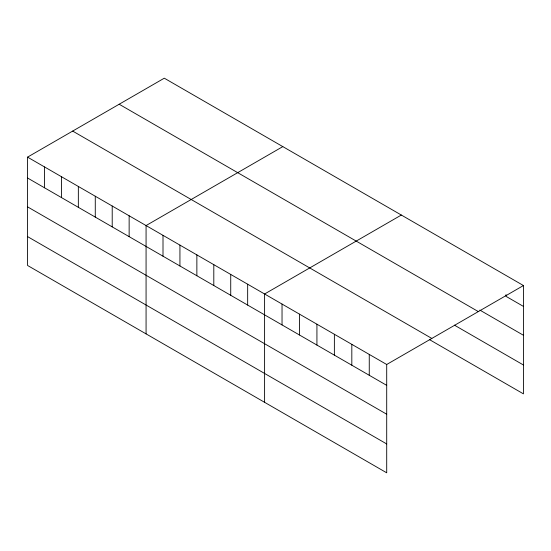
<?xml version="1.0" encoding="UTF-8"?>
<svg xmlns="http://www.w3.org/2000/svg" width="551" height="551" viewBox="0 0 551 551"><rect width="100%" height="100%" fill="white"/><g stroke="black" fill="none" stroke-linecap="round" stroke-linejoin="round"><path stroke-width="0.83" d="M27.55 157.131L386.706 364.493L386.706 472.813L27.55 265.458L27.55 157.131L164.294 78.187L523.45 285.542L523.45 393.869L429.684 339.733M282.815 146.614L146.07 225.559L146.07 333.885M401.335 215.042L264.597 293.986L264.597 402.313M386.706 364.493L523.45 285.542M523.45 306.411L506.004 296.342L506.004 294.668M479.838 310.089L523.45 335.27M119.168 104.235L478.323 311.597M454.396 325.138L523.45 365.003M72.677 131.083L431.832 338.438M27.55 178.001L386.706 385.356M27.55 206.859L386.706 414.221M27.55 236.593L386.706 443.954M369.26 354.417L369.26 375.286M351.82 344.347L351.82 365.217M334.374 334.278L334.374 355.14M316.928 324.202L316.928 345.071M299.482 314.132L299.482 335.001M282.036 304.062L282.036 324.925M247.661 284.213L247.661 305.082M230.731 274.439L230.731 295.308M213.802 264.666L213.802 285.528M196.865 254.886L196.865 275.755M179.936 245.112L179.936 265.981M163.006 235.339L163.006 256.201M129.141 215.785L129.141 236.655M112.211 206.012L112.211 226.874M95.275 196.232L95.275 217.101M78.345 186.458L78.345 207.328M61.416 176.685L61.416 197.554M44.479 166.912L44.479 187.774"/></g></svg>
